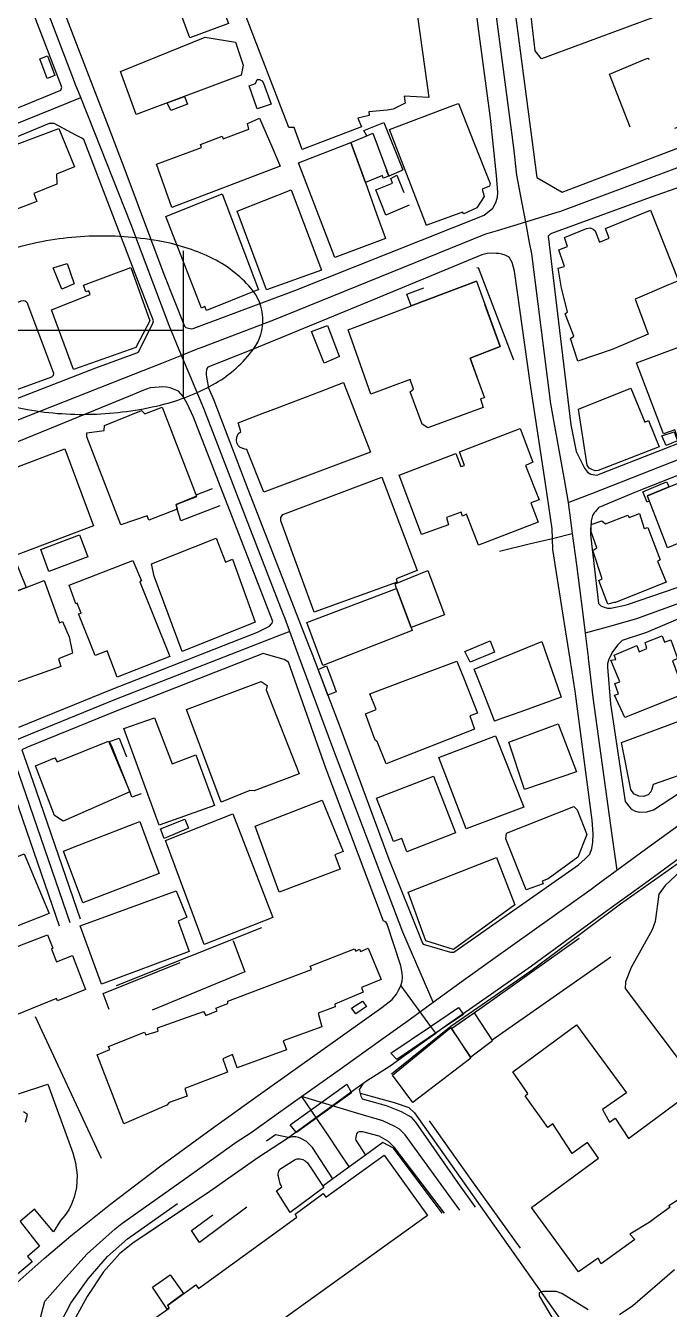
# Model space of a CAD drawing. Header units: millimetres. Extents: x 198785 to 203305, y 542885 to 545889.
# Drawn here: x 201493.1 to 201611.1, y 543627.7 to 543863.1 of the extents above; entities that cross this region are included whole.
import ezdxf

# ---------------------------------------------------------------- set-up
doc = ezdxf.new("R2010")
doc.units = ezdxf.units.MM
for name, pattern in [('FENCE_25K', [54.3, 28.7, -9.2, -16.4]), ('HIDDEN_BULD_25K', [28.8, 18.4, -10.4]), ('HIDDEN_IN_25K', [56.5, 36.5, -20])]:
    doc.linetypes.add(name, pattern=pattern)
for name, color, linetype in [('A0013117', 253, 'Continuous'), ('A0023217', 253, 'Continuous'), ('A0033324', 253, 'Continuous'), ('A0043325', 253, 'Continuous'), ('A0053326', 253, 'Continuous'), ('B0014111', 253, 'Continuous'), ('B0014112', 253, 'Continuous'), ('B0014113', 253, 'Continuous'), ('B0014114', 253, 'Continuous'), ('B0014115', 253, 'Continuous'), ('B0014116', 253, 'Continuous'), ('B0014511', 253, 'Continuous'), ('B0024120', 253, 'Continuous'), ('C0076117', 253, 'Continuous'), ('F0017111', 253, 'Continuous'), ('F0047224', 253, 'Continuous')]:
    doc.layers.add(name, color=color, linetype=linetype)

# ---------------------------------------------------------------- blocks, each defined once
blk = doc.blocks.new('B0014511')
at = {"layer": 'B0014511'}
blk.add_lwpolyline([(-31.17, -1.27, 0.169014), (-29, -6.77, 0.105159), (-21.57, -12.43, 0.067248), (-11.97, -15.47, 0.053397), (0.67, -16.3, 0.053397), (13.19, -14.44, 0.067248), (22.51, -10.63, 0.105159), (29.45, -4.38, 0.169014), (31.17, 1.27, 0.169014), (29, 6.77, 0.105159), (21.57, 12.43, 0.067248), (11.97, 15.47, 0.053397), (-0.67, 16.3, 0.053397), (-13.19, 14.44, 0.067248), (-22.51, 10.63, 0.105159), (-29.45, 4.38, 0.169014)], format="xyb", close=True, dxfattribs=at)
for points in [[(-18.64, 12.26), (-18.64, -13.46)], [(16.58, 13.62), (16.58, -13.46)], [(-18.64, -0.94), (16.58, -0.94)]]:
    blk.add_lwpolyline(points, dxfattribs=at)

msp = doc.modelspace()

# ---------------------------------------------------------------- linework, layer by layer
at = {"layer": 'A0013117'}
for points in [[(201574.11, 543922.32), (201577.59, 543899.82), (201582.12, 543871.14), (201586.81, 543835.3), (201591.46, 543832.58), (201617.47, 543842.53), (201619.52, 543847.24), (201619.52, 543847.63), (201613.91, 543863.1), (201606.65, 543881.92), (201604.32, 543887.97), (201603.87, 543889.14), (201602.85, 543892.12), (201602.05, 543894.18), (201589.17, 543927.82), (201588.87, 543928.19)], [(201388.22, 543849.87), (201399.28, 543821.65), (201401.99, 543814.08), (201402.25, 543813.82), (201402.95, 543813.62), (201403.32, 543813.64), (201425.23, 543821.57), (201450.22, 543831.38), (201453.95, 543832.84), (201467.1, 543838), (201499.55, 543851.31), (201499.72, 543851.87), (201486.11, 543887.27)], [(201495.14, 543878.7), (201504.69, 543853.86), (201508.32, 543844.42), (201511.29, 543836.67), (201518.42, 543817.58), (201522.23, 543808.03), (201522.44, 543807.76), (201523.53, 543807.56), (201523.84, 543807.59), (201542.46, 543814.55), (201577.17, 543828.4), (201578.78, 543829.64), (201579.09, 543830.19), (201579.39, 543830.86), (201579.52, 543831.3), (201579.61, 543831.71), (201579.69, 543832.52), (201579.41, 543835.66), (201578.32, 543846.16), (201576.22, 543862.1), (201574.13, 543878.19)], [(201497.91, 543845.22), (201497.41, 543845.2), (201478.58, 543837.37), (201457.93, 543828.88), (201457.45, 543828.31), (201456.56, 543826.66), (201456.29, 543825.93), (201462.42, 543809.11), (201470.9, 543787.15), (201471.79, 543787.11), (201505.97, 543800.39), (201513.51, 543803.12), (201513.84, 543803.37), (201516.44, 543808.57), (201516.55, 543809.03), (201513.47, 543816.88), (201503.76, 543842.28), (201503.25, 543842.58), (201502.29, 543843.08), (201498.34, 543845.16), (201497.91, 543845.22)], [(201625.41, 543837.84), (201607.62, 543831.62), (201589.52, 543825.04), (201589.25, 543824.88), (201588.93, 543824.51), (201593.04, 543789.95), (201594.03, 543785.06), (201595.55, 543781.96), (201596.13, 543781.27), (201596.75, 543780.86), (201597.81, 543780.67), (201599.84, 543781.48), (201647.42, 543800.05), (201648.62, 543801.22), (201649.04, 543802.42), (201649.35, 543803.47), (201649.37, 543803.78), (201649.26, 543804.45), (201649.06, 543804.85), (201643.54, 543812.35), (201634.88, 543824.49), (201626.11, 543837.66), (201625.84, 543837.8), (201625.41, 543837.84)], [(201578.74, 543821.39), (201577.7, 543821.35), (201576.72, 543821.13), (201556.84, 543812.86), (201534.67, 543803.72), (201526.53, 543800.51), (201526.31, 543800.23), (201526.26, 543799.94), (201526.22, 543799.57), (201526.18, 543799.12), (201526.24, 543798.75), (201526.33, 543798.33), (201526.63, 543796.74), (201527.62, 543794.43), (201533.84, 543778.15), (201542.79, 543755.19), (201545.05, 543749.39), (201545.77, 543747.55), (201550.75, 543734.4), (201559.71, 543710.25), (201565.84, 543694.85), (201566, 543694.67), (201570.98, 543693.23), (201571.62, 543693.21), (201594.46, 543709.23), (201595.68, 543710.33), (201596.57, 543711.2), (201596.92, 543712.24), (201597.09, 543713.42), (201597.18, 543714.95), (201596.99, 543717.4), (201593.87, 543741.07), (201592.94, 543746.98), (201591.66, 543755.02), (201589.76, 543767.04), (201589.71, 543769.11), (201589.66, 543770.83), (201588.41, 543779.19), (201585.64, 543797.66), (201582.76, 543818.08), (201582.34, 543819.71), (201581.76, 543820.65), (201581.03, 543821.07), (201580.4, 543821.22), (201579.88, 543821.35), (201579.38, 543821.37), (201578.74, 543821.39)], [(201518.21, 543796.87), (201517.56, 543796.86), (201515.92, 543796.69), (201514.56, 543796.25), (201512.27, 543795.23), (201480.95, 543782.46)], [(201491.86, 543734.47), (201508.67, 543741.32), (201535.62, 543751.88), (201537.79, 543753.03), (201538.16, 543753.43), (201538.42, 543753.87), (201533.07, 543767.74), (201523.88, 543791.36), (201522.7, 543793.87), (201521.98, 543795.11), (201521.15, 543796.09), (201520.2, 543796.49), (201519.57, 543796.72), (201518.9, 543796.84), (201518.21, 543796.87)], [(201627.28, 543786.46), (201604.93, 543777.56), (201598.21, 543774.77), (201598.08, 543774.64), (201597.77, 543774.29), (201597.6, 543774.05), (201597.34, 543773.77), (201597.06, 543773.28), (201596.82, 543772.33), (201596.7, 543769.73), (201598.15, 543757.18), (201598.6, 543756.72), (201599.19, 543756.48), (201599.8, 543756.31), (201600.42, 543756.29), (201603.25, 543756.9), (201629.04, 543765.74)], [(201618.02, 543756.53), (201606.96, 543751.84), (201602.51, 543750.39), (201601.64, 543749.5), (201600.61, 543748.12), (201600.44, 543747.76), (201599.98, 543746.81), (201599.91, 543746.53), (201599.81, 543746.12), (201599.78, 543745.46), (201600.37, 543738.79), (201603.05, 543720.85), (201603.27, 543720.57), (201603.69, 543719.98), (201604.02, 543719.63), (201604.32, 543719.37), (201604.74, 543719.17), (201605.35, 543718.97), (201605.74, 543718.89), (201606.98, 543718.95), (201608.21, 543719.3), (201624.51, 543729.93)], [(201490.96, 543632.18), (201496.48, 543637.02), (201501.41, 543641.17), (201508.73, 543647.06), (201517.65, 543653.84), (201527.77, 543661.27), (201537.45, 543668.17), (201543.38, 543672.39), (201547.99, 543675.66), (201558.43, 543683.08), (201560.33, 543684.53), (201561.1, 543685.49), (201561.45, 543686.27), (201561.9, 543687.04), (201562.16, 543687.91), (201562.23, 543688.61), (201562.14, 543689.37), (201561.88, 543690.72), (201559.41, 543698.33), (201559.22, 543698.65), (201558.97, 543698.83), (201558.69, 543698.89), (201548.13, 543726.99), (201541.28, 543746.4), (201540.49, 543746.89), (201540.25, 543746.93), (201536.68, 543748), (201510.15, 543737.61), (201493.42, 543730.79), (201492.4, 543730.33), (201494.4, 543724.56), (201503.07, 543699.31)], [(201499.29, 543698.01), (201490.62, 543723.25)], [(201617.61, 543713.84), (201606.55, 543705.78), (201600.45, 543701.34), (201599.09, 543700.35), (201585.88, 543690.67), (201575.09, 543683.13), (201570.26, 543679.76), (201565.61, 543676.4), (201559.96, 543672.32), (201557.95, 543671.05), (201555.79, 543669.7), (201554.94, 543669.09), (201554.63, 543668.59), (201554.41, 543668.3), (201554.26, 543668.06), (201554.54, 543666.8), (201554.81, 543666.34), (201559.19, 543665.12), (201561.94, 543664), (201563.71, 543663.05), (201564.58, 543662.06), (201572.28, 543651), (201575.5, 543646.48)], [(201569.89, 543645.33), (201560.73, 543657.41), (201559.62, 543658.51), (201557.94, 543659.45), (201554.92, 543660.27), (201554.25, 543660.25), (201553.96, 543660.14), (201553.75, 543659.92), (201553.59, 543658.99), (201553.64, 543658.73), (201555.42, 543656.01)], [(201549.43, 543651.63), (201545.71, 543657.41), (201544.6, 543658.51), (201543.53, 543659.07), (201543.12, 543659.21), (201542.66, 543659.33), (201542, 543659.33), (201541.22, 543659.16), (201541.09, 543659.07), (201535.68, 543655.5), (201526.84, 543649.32), (201512.74, 543639.85), (201510.34, 543637.95), (201507.35, 543634.59), (201504.39, 543630.07), (201502.29, 543626.28)]]:
    msp.add_lwpolyline(points, dxfattribs=at)
at = {"layer": 'A0023217'}
for points in [[(201559.75, 543938.85), (201570.95, 543921.04), (201571.25, 543920.55), (201576.53, 543884.68), (201577.07, 543881.66), (201577.6, 543878.65), (201578.55, 543871.34), (201582.56, 543840.73), (201583.09, 543835.69), (201584.01, 543830.86), (201584.73, 543827.1)], [(201503.2, 543849.96), (201502.2, 543852.49), (201502.07, 543852.81), (201488.4, 543888.57), (201488.07, 543889.42), (201479.28, 543907.93)], [(201452.77, 543829.7), (201454.75, 543830.49), (201472.84, 543837.69), (201500.81, 543848.99), (201503.2, 543849.96)], [(201521.69, 543802.66), (201519.41, 543808.12), (201519.4, 543808.17), (201512.38, 543826.78), (201505.76, 543843.49), (201503.2, 543849.96)], [(201626.32, 543842.42), (201623.51, 543841.28), (201619.14, 543839.5), (201591, 543829), (201590.5, 543828.85), (201584.73, 543827.1)], [(201584.73, 543827.1), (201579.57, 543825.53), (201577.44, 543824.88), (201538.57, 543809.13), (201525.19, 543804.05), (201524.65, 543803.84), (201521.69, 543802.66)], [(201584.73, 543827.1), (201585.45, 543823.34), (201585.84, 543821.3), (201589.34, 543793.81), (201591.85, 543779.88), (201592.61, 543775.68)], [(201521.69, 543802.66), (201517.99, 543801.2), (201512.89, 543799.18), (201476.37, 543784.78), (201472.4, 543783.3), (201470.51, 543782.59)], [(201541.52, 543752.04), (201540.6, 543754.53), (201540.31, 543755.29), (201533.46, 543772.94), (201525.75, 543792.9), (201523.24, 543798.93), (201521.69, 543802.66)], [(201592.61, 543775.68), (201596.9, 543777.36), (201637.35, 543793.26), (201646.69, 543796.67), (201652.84, 543798.66), (201655.77, 543799.61)], [(201592.61, 543775.68), (201593.09, 543771.96), (201593.34, 543769.99), (201594.08, 543764.28), (201595.2, 543755.7), (201595.71, 543751.7)], [(201659.68, 543750.35), (201657.6, 543755.37), (201653.23, 543765.93), (201651.28, 543770.64), (201651.04, 543770.97), (201650.77, 543771.12), (201650.47, 543771.09), (201631.83, 543764.1), (201605.1, 543754.37), (201599.71, 543752.84), (201595.71, 543751.7)], [(201579.98, 543766.77), (201585.44, 543768.09), (201589.71, 543769.11), (201593.34, 543769.99)], [(201541.52, 543752.04), (201539.44, 543751.22), (201509.41, 543739.47), (201492.64, 543732.63), (201491.67, 543732.2), (201489.91, 543731.42)], [(201567.81, 543684.06), (201565.62, 543689.11), (201562.26, 543696.87), (201549.44, 543730.7), (201543.08, 543747.83), (201541.52, 543752.04)], [(201595.71, 543751.7), (201596.25, 543747.32), (201596.27, 543747.15), (201597.12, 543739.93), (201600.6, 543714.69), (201601.49, 543708.23)], [(201601.49, 543708.23), (201606.75, 543712.08), (201612.91, 543716.57), (201629.08, 543727.87), (201640.46, 543736.36), (201656.63, 543748.15), (201657.21, 543748.57), (201659.68, 543750.35)], [(201489.91, 543731.42), (201490.57, 543729.52), (201492.51, 543723.9), (201501.18, 543698.66)], [(201567.81, 543684.06), (201573.38, 543688.08), (201578.75, 543691.94), (201596.78, 543704.8), (201598.1, 543705.77), (201601.49, 543708.23)], [(201543.66, 543666.74), (201551.03, 543671.97), (201558.19, 543677.06), (201563.67, 543681.01), (201567.81, 543684.06)], [(201495.32, 543624.3), (201496.62, 543629.23), (201500.44, 543633.54), (201504.38, 543637.88), (201509.54, 543642.51), (201510.74, 543643.46), (201522.25, 543651.58), (201531.72, 543658.39), (201534.43, 543660.17), (201539.86, 543664.04), (201539.88, 543664.05), (201543.66, 543666.74)], [(201543.66, 543666.74), (201548.48, 543659.64), (201550.54, 543656.61), (201552.42, 543653.82)], [(201572.69, 543645.91), (201571.08, 543648.17), (201562.66, 543659.73), (201561.67, 543660.78), (201560.78, 543661.25), (201558.57, 543662.29), (201553.99, 543663.66), (201543.66, 543666.74)]]:
    msp.add_lwpolyline(points, dxfattribs=at)
at = {"layer": 'A0033324', "linetype": 'HIDDEN_IN_25K', "flags": 128}
msp.add_lwpolyline([(201501.26, 543577.68), (201502.89, 543571.72), (201500.18, 543577.8), (201499.18, 543580.04), (201496.49, 543588.64), (201495.37, 543594.21), (201494.67, 543598.79), (201494.29, 543601.91), (201494.22, 543605.21), (201494.43, 543608.56), (201494.97, 543611.8), (201495.81, 543615.36), (201496.68, 543618.59), (201496.87, 543619.08), (201498.73, 543623.87), (201500.51, 543627.21), (201501.38, 543628.83), (201504.55, 543633.34), (201508.12, 543637.38), (201511.76, 543640.65), (201538.9, 543659.76), (201541.57, 543659.23), (201541.22, 543659.16), (201541.09, 543659.07), (201535.68, 543655.5), (201526.84, 543649.32), (201512.74, 543639.85), (201510.34, 543637.95), (201507.35, 543634.59), (201504.39, 543630.07), (201502.29, 543626.28), (201500.5, 543623.37), (201499.41, 543621.08), (201498.34, 543618.42), (201497.51, 543615.48), (201496.81, 543612.13), (201496.35, 543608.45), (201496.29, 543605.22), (201496.44, 543601.42), (201496.86, 543597.65), (201497.69, 543592.21), (201499.63, 543584.33), (201501.26, 543577.68)], dxfattribs=at)
at = {"layer": 'A0043325'}
for points in [[(201568.27, 543678.36), (201561.14, 543673.53), (201560.08, 543674.71), (201567.36, 543679.59), (201572.5, 543683.05), (201573.36, 543681.8), (201568.27, 543678.36)], [(201552.85, 543667.44), (201542.78, 543660.12), (201542.7, 543660.23), (201541.59, 543661.57), (201552.01, 543669.02), (201552.8, 543667.54), (201552.85, 543667.44)]]:
    msp.add_lwpolyline(points, dxfattribs=at)
at = {"layer": 'A0053326'}
msp.add_lwpolyline([(201490.96, 543632.18), (201496.48, 543637.02), (201501.41, 543641.17), (201508.73, 543647.06), (201517.65, 543653.84), (201527.77, 543661.27), (201537.45, 543668.17), (201543.38, 543672.39), (201547.99, 543675.66), (201558.43, 543683.08), (201560.33, 543684.53), (201561.1, 543685.49), (201561.45, 543686.27), (201561.9, 543687.04), (201567.36, 543679.59), (201568.27, 543678.36), (201568.29, 543678.33), (201565.61, 543676.4), (201559.96, 543672.32), (201557.95, 543671.05), (201555.79, 543669.7), (201554.94, 543669.09), (201552.8, 543667.54), (201542.7, 543660.23), (201541.09, 543659.07), (201535.68, 543655.5), (201526.84, 543649.32), (201512.74, 543639.85), (201510.34, 543637.95), (201507.35, 543634.59), (201504.39, 543630.07), (201502.29, 543626.28)], dxfattribs=at)
at = {"layer": 'B0014111'}
for points in [[(201609.51, 543865.12), (201587.7, 543857.03), (201586.5, 543858.5), (201584.67, 543874.5), (201600.35, 543880.4), (201603.17, 543881.46), (201609.51, 543865.12)], [(201530.32, 543863.53), (201523.21, 543860.89), (201520.75, 543867.48), (201527.77, 543870.18), (201530.32, 543863.53)], [(201532.6, 543854.03), (201513.39, 543846.87), (201510.46, 543854.7), (201526.04, 543861.01), (201531.59, 543860.08), (201532.99, 543855.88), (201532.6, 543854.03)], [(201575.86, 543829.75), (201573.42, 543828.64), (201573.23, 543828.96), (201566.67, 543826.54), (201566.59, 543826.51), (201559.84, 543844.09), (201571.44, 543848.48), (201572.47, 543848.87), (201573.39, 543846.56), (201575.31, 543841.71), (201578.3, 543834.2), (201578.14, 543833.67), (201576.84, 543833.14), (201577.2, 543831.81), (201575.86, 543829.75)], [(201536, 543846.18), (201538.41, 543840.52), (201539.76, 543837.34), (201519.92, 543829.78), (201517.06, 543837.72), (201525.34, 543840.81), (201525.16, 543841.31), (201529.11, 543842.85), (201529.34, 543842.36), (201534.02, 543844.16), (201533.78, 543845.19), (201534.07, 543845.31), (201536, 543846.18)], [(201552.72, 543841.71), (201555.67, 543842.95), (201556.75, 543843.4), (201559.67, 543835.56), (201558.68, 543835.15), (201558.51, 543835.64), (201555.42, 543834.35), (201552.72, 543841.71)], [(201552.72, 543841.71), (201555.39, 543834.34), (201557.46, 543828.62), (201559.1, 543824.12), (201549.81, 543820.59), (201543.13, 543837.96), (201552.72, 543841.71)], [(201535.36, 543814.54), (201526.24, 543810.92), (201525.98, 543811.6), (201525.35, 543811.3), (201520.65, 543823.4), (201518.82, 543828.11), (201529.13, 543832.31), (201535.78, 543814.7), (201535.36, 543814.54)], [(201547.32, 543818.31), (201537.25, 543814.67), (201531.86, 543829.13), (201541.8, 543833), (201547.32, 543818.31)], [(201512.41, 543818.76), (201515.85, 543809.01), (201513.33, 543804.09), (201501.84, 543800.09), (201497.86, 543811), (201504.94, 543813.85), (201504.67, 543814.49), (201504.13, 543814.3), (201503.68, 543815.53), (201512.41, 543818.76)], [(201497.83, 543798.67), (201490.65, 543796.04), (201490.09, 543796.35), (201489.3, 543796.17), (201489.32, 543795.56), (201489.04, 543794.92), (201488.53, 543794.54), (201487.81, 543794.35), (201486.97, 543794.42), (201486.33, 543794.88), (201485.91, 543795.63), (201481.43, 543807.6), (201481.4, 543808.21), (201481.62, 543808.64), (201482.01, 543808.9), (201490.81, 543812.08), (201492.27, 543812.68), (201492.64, 543812.76), (201492.99, 543812.67), (201493.3, 543812.44), (201497.98, 543800.08), (201498.18, 543799.4), (201498.16, 543799), (201497.83, 543798.67)], [(201556.32, 543784.92), (201536.75, 543777.55), (201533.68, 543785.42), (201533.29, 543785.46), (201532.46, 543785.77), (201532.08, 543786.16), (201531.82, 543786.62), (201531.78, 543787.09), (201531.83, 543787.69), (201532.08, 543788.3), (201532.56, 543788.71), (201532.05, 543790.29), (201536.46, 543791.98), (201539.29, 543793.07), (201546.95, 543796), (201551.37, 543797.69), (201556.32, 543784.92)], [(201604.07, 543796.65), (201606.64, 543790.42), (201607.33, 543790.73), (201609.24, 543785.89), (201598.09, 543781.58), (201597.53, 543781.52), (201596.89, 543781.71), (201596.44, 543781.97), (201596.07, 543782.55), (201594.47, 543792.81), (201604.07, 543796.65)], [(201518.12, 543793.16), (201524.33, 543777.13), (201524.45, 543776.82), (201520.68, 543775.34), (201520.88, 543774.44), (201515.69, 543772.43), (201515.37, 543773.26), (201510.52, 543771.58), (201504.31, 543787.7), (201504.33, 543788.45), (201507.49, 543788.88), (201507.53, 543789.8), (201514.37, 543792.53), (201514.97, 543791.92), (201518.12, 543793.16)], [(201490.88, 543765.87), (201493.17, 543760.1), (201482.28, 543756.01), (201479.94, 543762.22), (201479.28, 543761.92), (201474.02, 543775.54), (201484.29, 543779.03), (201484.2, 543779.43), (201500.31, 543785.51), (201505.56, 543771.41), (201490.88, 543765.87)], [(201551.59, 543757.61), (201545.99, 543755.59), (201539.89, 543772.35), (201539.86, 543772.96), (201540.23, 543773.5), (201558.44, 543780.31), (201564.92, 543763.22), (201561.04, 543761.71), (201561.23, 543761.05), (201551.59, 543757.61)], [(201617, 543769.92), (201610.77, 543767.36), (201607.48, 543775.91), (201607.1, 543776.91), (201611.09, 543778.53), (201618.69, 543781.63), (201622.14, 543772.75), (201617.07, 543770.3), (201617, 543769.92)], [(201605.64, 543773.65), (201606.5, 543770.9), (201607.16, 543771.13), (201609.45, 543765.19), (201608.97, 543764.91), (201610.57, 543761.08), (201601.25, 543757.34), (201600.99, 543757.35), (201599.84, 543757.06), (201598.2, 543761.39), (201598.82, 543761.7), (201597.1, 543766.89), (201597.85, 543767.36), (201596.75, 543770.51), (201596.81, 543771.64), (201598.78, 543772.34), (201599.41, 543771.75), (201603.54, 543773.35), (201603.74, 543772.93), (201605.64, 543773.65)], [(201504.5, 543765.74), (201497.34, 543763.05), (201495.86, 543767.05), (201502.95, 543769.78), (201504.5, 543765.74)], [(201528.04, 543769.14), (201529.72, 543764.75), (201531, 543765.28), (201535.2, 543753.76), (201521.82, 543748.35), (201516.64, 543762.19), (201516.2, 543764.42), (201528.04, 543769.14)], [(201514.04, 543761.11), (201519.55, 543747.45), (201509.85, 543743.67), (201508.07, 543748.47), (201505.85, 543747.62), (201502.81, 543755.25), (201503.26, 543755.42), (201502.54, 543757.23), (201502.27, 543757.09), (201501.08, 543760.5), (201512.77, 543765.06), (201514.34, 543761.3), (201514.04, 543761.11)], [(201569.92, 543755.06), (201563.8, 543752.75), (201561.11, 543759.91), (201560.87, 543760.78), (201566.87, 543763.23), (201569.92, 543755.06)], [(201496.48, 543761.4), (201499.3, 543753.64), (201499.85, 543753.85), (201501.09, 543751.07), (201501.71, 543748.03), (201499.09, 543746.99), (201499.56, 543745.6), (201491.79, 543742.84), (201487.78, 543741.42), (201487.25, 543742.82), (201482.28, 543756), (201493.17, 543760.09), (201496.48, 543761.4)], [(201563.98, 543752.23), (201547.61, 543745.82), (201544.68, 543753.66), (201561.11, 543759.91), (201563.79, 543752.74), (201563.98, 543752.23)], [(201580.54, 543736.11), (201579.09, 543735.59), (201579.07, 543735.64), (201579.06, 543735.66), (201576.8, 543741.45), (201576.79, 543741.47), (201576.32, 543742.68), (201576.08, 543743.29), (201575.35, 543745.14), (201587.77, 543750.17), (201590.12, 543743.36), (201591.18, 543740.33), (201591.29, 543739.99), (201583.73, 543737.26), (201583.72, 543737.26), (201581.11, 543736.32), (201580.54, 543736.11)], [(201575.43, 543734.1), (201559.23, 543727.73), (201557.57, 543731.85), (201557.16, 543732.11), (201555.39, 543736.95), (201557.38, 543737.75), (201556.18, 543740.6), (201563.16, 543743.22), (201572.17, 543746.6), (201573.48, 543743.28), (201575.94, 543737.05), (201574.56, 543736.59), (201575.43, 543734.1)], [(201543.23, 543725.93), (201534.97, 543722.82), (201534.23, 543722.84), (201528.95, 543720.75), (201522.59, 543737.73), (201536.27, 543742.88), (201537.41, 543742.12), (201537.18, 543741.33), (201543.23, 543725.93)], [(201516.73, 543736.22), (201519.98, 543727.74), (201524.33, 543729.38), (201527.72, 543720.12), (201517.57, 543716.51), (201511.08, 543734.22), (201516.73, 543736.22)], [(201594.12, 543726.3), (201584.55, 543723.03), (201581.69, 543731.71), (201590.72, 543735.08), (201594.12, 543726.3)], [(201607.23, 543722.05), (201606.42, 543721.79), (201605.56, 543721.84), (201604.65, 543722.25), (201604.06, 543723.06), (201602.36, 543731.7), (201615.7, 543736.62), (201616.31, 543733.79), (201615.8, 543733.6), (201616.9, 543730.53), (201619.22, 543730.06), (201619.2, 543727.83), (201608.16, 543723.94), (201607.94, 543723.12), (201607.76, 543722.63), (201607.23, 543722.05)], [(201584.42, 543719.82), (201573.9, 543715.82), (201568.86, 543728.93), (201579.23, 543732.92), (201584.42, 543719.82)], [(201508.28, 543731.89), (201512.18, 543722.61), (201499.96, 543717.27), (201498.37, 543718.31), (201494.92, 543727.39), (201498.45, 543728.88), (201498.89, 543728.11), (201508.28, 543731.89)], [(201571.95, 543715.13), (201563.01, 543711.62), (201562.1, 543714.07), (201560.54, 543713.49), (201557.43, 543721.47), (201567.88, 543725.52), (201571.95, 543715.13)], [(201550.79, 543708.44), (201539.58, 543704.22), (201535.16, 543716.34), (201547.47, 543721.11), (201551.35, 543711.66), (201549.8, 543711.1), (201550.79, 543708.44)], [(201538.45, 543699.57), (201525.83, 543694.64), (201518.73, 543713.68), (201531.09, 543718.6), (201538.45, 543699.57)], [(201588, 543705.74), (201584.85, 543704.64), (201581.17, 543713.99), (201581.29, 543715.03), (201593.62, 543719.92), (201594.25, 543719.35), (201596.03, 543714.82), (201594.38, 543710.63), (201588.93, 543706.66), (201587.84, 543706.25), (201588, 543705.74)], [(201517.57, 543707.66), (201503.61, 543702.26), (201500.06, 543711.76), (201502.66, 543712.76), (201514.03, 543717.17), (201516.26, 543711.19), (201517.57, 543707.66)], [(201582.79, 543701.93), (201571.55, 543693.72), (201566.5, 543695.32), (201563.22, 543704.25), (201579.44, 543710.58), (201582.79, 543701.93)], [(201497.81, 543693.8), (201498.75, 543691.44), (201501.68, 543692.59), (201504.06, 543686.37), (201498.94, 543684.28), (201498.73, 543684.71), (201488.08, 543680.38), (201483.91, 543691.34), (201497.09, 543696.39), (201498.05, 543693.94), (201497.81, 543693.8)], [(201578.73, 543676.98), (201574.72, 543673.97), (201571.18, 543679.21), (201575.37, 543682.09), (201578.73, 543676.98)], [(201574.74, 543673.8), (201564.12, 543665.68), (201560.36, 543670.66), (201571.05, 543679.39), (201574.74, 543673.8)], [(201497.16, 543669.02), (201501.73, 543656.39), (201502.24, 543654.58), (201502.56, 543652.32), (201502.42, 543650.07), (201501.98, 543648.26), (201501.53, 543646.99), (201501.04, 543645.96), (201500.28, 543644.9), (201499.49, 543644.04), (201498.19, 543641.95), (201494.7, 543646.11), (201492.07, 543643.8), (201495.62, 543639.28), (201493.46, 543637.42), (201494.27, 543636.46), (201490.06, 543632.87)], [(201491.76, 543667.21), (201497.16, 543669.02)], [(201493.06, 543662.05), (201493.43, 543663.43), (201492.71, 543663.94)], [(201547.78, 543650.04), (201541.58, 543645.47), (201539.07, 543649.46), (201540.07, 543650.16), (201539.93, 543650.41), (201539.78, 543650.73), (201539.5, 543651.84), (201539.41, 543652.24), (201539.41, 543652.55), (201539.45, 543652.83), (201539.54, 543653.07), (201539.62, 543653.26), (201539.73, 543653.4), (201542.51, 543655.22), (201542.89, 543655.32), (201543.16, 543655.32), (201543.43, 543655.32), (201543.66, 543655.27), (201543.93, 543655.18), (201544.34, 543654.96), (201544.81, 543654.56), (201547.78, 543650.04)]]:
    msp.add_lwpolyline(points, dxfattribs=at)
at = {"layer": 'B0014112'}
for points in [[(201495.17, 543830.87), (201491.31, 543829.42), (201490.84, 543830.84), (201486.49, 543829.15), (201483.23, 543837.43), (201487.32, 543839.05), (201487.1, 543839.72), (201499.17, 543844.28), (201502.04, 543837.23), (201498.75, 543835.89), (201498.81, 543834.09), (201494.61, 543832.37), (201495.17, 543830.87)], [(201619.72, 543790.38), (201612.64, 543787.64), (201612.11, 543789.03), (201610.08, 543788.3), (201605.13, 543801.27), (201614.18, 543804.65), (201619.72, 543790.38)]]:
    msp.add_lwpolyline(points, dxfattribs=at)
at = {"layer": 'B0014113'}
for points in [[(201609.8, 543751.22), (201610.25, 543750.05), (201611.41, 543750.52), (201612.65, 543747.08), (201611.72, 543746.63), (201612.78, 543743.83), (201613.63, 543744.15), (201613.87, 543743.49), (201614.79, 543740.95), (201602.97, 543736.25), (201601.07, 543740.38), (201601.78, 543740.61), (201601.15, 543742.47), (201602.08, 543742.78), (201601.81, 543743.43), (201600.42, 543746.79), (201601.34, 543746.87), (201601.03, 543747.69), (201605.19, 543749.45), (201605.62, 543748.32), (201607.03, 543748.88), (201606.69, 543749.98), (201609.8, 543751.22)], [(201497.42, 543700.33), (201482.94, 543694.61), (201478.68, 543705.55), (201492.82, 543711.25), (201497.42, 543700.33)], [(201523.07, 543693.37), (201507.01, 543687.38), (201503.1, 543698.04), (201520.67, 543704.48), (201522.65, 543699.64), (201521.09, 543698.92), (201523.07, 543693.37)]]:
    msp.add_lwpolyline(points, dxfattribs=at)
at = {"layer": 'B0014114', "linetype": 'HIDDEN_BULD_25K', "flags": 128}
msp.add_lwpolyline([(201614.31, 543858.6), (201618.02, 543849.33), (201616.21, 543845.76), (201615.97, 543845.67), (201605.03, 543841.79), (201600.15, 543854.25), (201606.73, 543856.96), (201607.28, 543857.18), (201607.3, 543857.12), (201607.57, 543856.08), (201613.37, 543858.25), (201614.31, 543858.6)], dxfattribs=at)
at = {"layer": 'B0014115'}
for points in [[(201562.18, 543884.58), (201567.03, 543849.97), (201562.49, 543850.21), (201562.69, 543848.94), (201560.5, 543847.81), (201559.36, 543847.62), (201556.01, 543847.32), (201556.1, 543846.64), (201554.02, 543846.18), (201554.69, 543844.55), (201543.79, 543840.44), (201542.33, 543844.46), (201541.35, 543844.46), (201529.18, 543876.04), (201538.83, 543879.89), (201539.44, 543878.25), (201540.85, 543878.7), (201540.32, 543880.23), (201549.5, 543883.99), (201549.84, 543881.86), (201551.43, 543882.02), (201551.35, 543883.13), (201554.21, 543883.46), (201562.18, 543884.58)], [(201607.66, 543829.32), (201612.79, 543816.33), (201610.99, 543815.58), (201604.87, 543813), (201607.26, 543806.57), (201600.62, 543803.74), (201594.36, 543801.62), (201592.99, 543805.78), (201593.63, 543806.16), (201592.02, 543810.3), (201592.46, 543810.66), (201591.33, 543814.99), (201590.72, 543818.63), (201591.92, 543818.98), (201590.85, 543822.01), (201592.47, 543822.64), (201591.9, 543824.31), (201595.96, 543825.91), (201596.6, 543826.03), (201597.16, 543825.84), (201597.51, 543825.51), (201598.3, 543823.44), (201600.1, 543824.14), (201599.45, 543825.91), (201607.66, 543829.32)], [(201575.74, 543816.29), (201580.13, 543804.3), (201574.58, 543802.14), (201576.39, 543797.21), (201577.24, 543794.91), (201576.53, 543794.7), (201577, 543793.12), (201566.86, 543789.38), (201565.82, 543790.04), (201563.59, 543795.98), (201564.2, 543796.46), (201563.58, 543798.26), (201556.39, 543795.53), (201552.21, 543807.35), (201563.69, 543811.71), (201563.79, 543811.75), (201575.74, 543816.29)], [(201584.77, 543782.46), (201587.26, 543776.15), (201585.76, 543775.6), (201587.07, 543772.09), (201576.16, 543767.86), (201573.96, 543773.53), (201573.18, 543773.18), (201572.96, 543773.89), (201570.26, 543772.95), (201570.64, 543771.6), (201565.7, 543769.84), (201561.56, 543780.69), (201572.01, 543784.66), (201572.92, 543782.26), (201573.54, 543782.48), (201572.68, 543784.95), (201583.79, 543789.26), (201586.11, 543783.09), (201584.77, 543782.46)], [(201555.93, 543693.96), (201558.26, 543688.18), (201554.7, 543686.75), (201554.99, 543685.9), (201549.77, 543683.66), (201549.86, 543683.17), (201546.74, 543682.04), (201547.42, 543679.54), (201540.34, 543676.95), (201540.94, 543675.29), (201531.88, 543671.99), (201531.03, 543674.47), (201529.25, 543673.64), (201530.13, 543671.23), (201522.26, 543668.23), (201522.7, 543666.84), (201519.4, 543665.68), (201519.01, 543665.14), (201511.09, 543661.71), (201506.18, 543674.41), (201508.51, 543675.39), (201508.29, 543675.92), (201514.91, 543678.55), (201515.16, 543678.03), (201517.4, 543678.74), (201517.27, 543679.34), (201525.69, 543682.32), (201526.12, 543681.63), (201528.24, 543682.45), (201527.96, 543682.93), (201530.19, 543683.81), (201530.19, 543684.24), (201545.49, 543690.07), (201545.27, 543690.67), (201553.38, 543693.82), (201553.65, 543693.4), (201554.29, 543693.79), (201554.47, 543693.32), (201555.93, 543693.96)], [(201614.86, 543649.09), (201611.05, 543646.7), (201611.27, 543646.43), (201607.73, 543643.91), (201607.71, 543643.83), (201603.88, 543641.48), (201604.8, 543640.52), (201598.61, 543636.07), (201598.09, 543637.08), (201594.46, 543634.57), (201585.87, 543646.4), (201598.12, 543655.47), (201596.15, 543658.29), (201593.33, 543656.27), (201589.76, 543661.73), (201588.88, 543661.06), (201584.69, 543666.89), (201585.16, 543667.28), (201582.42, 543671.27), (201594.11, 543679.92), (201603.25, 543667.44), (201598.9, 543664.34)], [(201598.9, 543664.34), (201600.17, 543662.06), (201601.19, 543662.79), (201603.63, 543659.07), (201615.68, 543667.98)], [(201558.86, 543655.99), (201566.79, 543644.93), (201540.5, 543626.05), (201539.97, 543626.14), (201519.23, 543611.41), (201511.78, 543621.67), (201514.22, 543623.59), (201513.94, 543624.07), (201519.39, 543627.95), (201519.17, 543628.48), (201524.31, 543632.19), (201524.82, 543631.57), (201542.82, 543644.64), (201542.51, 543645.17), (201547.65, 543648.95), (201548.12, 543648.31), (201558.86, 543655.99)]]:
    msp.add_lwpolyline(points, dxfattribs=at)
at = {"layer": 'B0014116', "linetype": 'HIDDEN_BULD_25K', "flags": 128}
for points in [[(201538.1, 543848.75), (201535.54, 543847.89), (201534.11, 543852.1), (201535.22, 543852.53), (201535.58, 543853.28), (201535.95, 543853.28), (201536.49, 543853.04), (201536.74, 543852.58), (201538.1, 543848.75)], [(201522.75, 543848.71), (201519.7, 543847.59), (201519.04, 543848.96), (201522.22, 543850.14), (201522.75, 543848.71)], [(201555.67, 543842.95), (201555.1, 543843.93), (201558.77, 543845.4), (201562.26, 543836.69), (201561.97, 543836.54), (201559.67, 543835.56), (201556.75, 543843.41), (201555.67, 543842.95)], [(201563.41, 543830.24), (201559.15, 543828.4), (201557.34, 543833.03), (201560.36, 543834.22), (201560.08, 543835.08), (201561.16, 543835.7), (201563.41, 543830.24)], [(201502.02, 543815.81), (201499.74, 543814.81), (201498.16, 543818.71), (201500.68, 543819.51), (201502.02, 543815.81)], [(201575.74, 543816.29), (201563.78, 543811.76), (201562.98, 543813.89), (201576.09, 543818.8), (201583.26, 543799.93), (201576.4, 543797.21), (201574.61, 543802.13), (201580.14, 543804.3), (201575.74, 543816.29)], [(201550.63, 543802.43), (201547.85, 543801.24), (201545.52, 543807.02), (201548.42, 543808.15), (201550.63, 543802.43)], [(201612.61, 543786.97), (201610.53, 543786.16), (201609.73, 543787.9), (201612.01, 543788.65), (201612.61, 543786.97)], [(201607.46, 543775.9), (201607.06, 543775.75), (201606.28, 543777.66), (201610.64, 543779.5), (201611.08, 543778.55), (201607.07, 543776.92), (201607.46, 543775.9)], [(201528.7, 543775.06), (201521.55, 543772.31), (201520.9, 543774.45), (201520.7, 543775.33), (201524.48, 543776.81), (201524.36, 543777.12), (201527.47, 543778.27), (201528.7, 543775.06)], [(201579.05, 543748.24), (201574.6, 543746.38), (201573.63, 543748.39), (201578.27, 543750.29), (201579.05, 543748.24)], [(201550.06, 543740.96), (201548.51, 543740.36), (201547.46, 543743.14), (201546.74, 543745.04), (201548.28, 543745.72), (201549.24, 543743.15), (201550.06, 543740.96)], [(201514.25, 543722.25), (201512.56, 543721.64), (201512.39, 543722.21), (201508.81, 543731.14), (201508.49, 543731.86), (201510.27, 543732.48), (201514.25, 543722.25)], [(201522.93, 543715.94), (201518.49, 543714.04), (201517.84, 543715.85), (201522.26, 543717.62), (201522.93, 543715.94)], [(201533.31, 543689.6), (201509.53, 543679.82), (201507.29, 543685.66), (201531.15, 543695.27), (201533.31, 543689.6)], [(201555.62, 543683.23), (201553.64, 543681.89), (201552.84, 543682.95), (201554.86, 543684.25), (201555.62, 543683.23)], [(201533.65, 543646.48), (201525, 543639.95), (201523.49, 543642.16), (201532.22, 543648.49), (201533.65, 543646.48)], [(201519.37, 543627.96), (201519.05, 543627.73), (201516.36, 543631.76), (201519.6, 543634.06), (201522.06, 543630.6), (201519.14, 543628.49), (201519.37, 543627.96)]]:
    msp.add_lwpolyline(points, dxfattribs=at)
at = {"layer": 'B0024120', "linetype": 'FENCE_25K', "flags": 128}
for points in [[(201571.16, 543679.22), (201576.38, 543682.83), (201594.73, 543695.9), (201614.48, 543710.35), (201619.87, 543714.3), (201626.26, 543719.03), (201637.15, 543727.41), (201637.24, 543727.42), (201637.48, 543727.3), (201637.63, 543726.98), (201637.92, 543726.39), (201638.5, 543725.19), (201640.1, 543722.05), (201641.23, 543720.15), (201644.07, 543715.52), (201667.92, 543683.05), (201669.6, 543680.85), (201670.47, 543679.01), (201670.86, 543677.77), (201670.97, 543677.2), (201670.95, 543676.14), (201670.8, 543674.71), (201670.25, 543673.12), (201669.29, 543671.59), (201668.4, 543670.5), (201666.41, 543668.85), (201661.44, 543665.31), (201652.06, 543658.22), (201640.44, 543649.77), (201630.98, 543642.64), (201624.71, 543637.88), (201621.53, 543635.44), (201619.24, 543633.19), (201616.62, 543629.87), (201614.09, 543626.62), (201612.36, 543623.68), (201610.84, 543620.03), (201609.68, 543615.73), (201609.5, 543614.03), (201609.18, 543613.9), (201608.87, 543613.88), (201600.88, 543615.34), (201600.64, 543615.49), (201600.34, 543615.73), (201597.3, 543620.18), (201592.5, 543626.82), (201585.15, 543637.16), (201574.89, 543651.34), (201564.49, 543665.96)], [(201458.69, 543668.64), (201464.3, 543670.89), (201470.58, 543673.05), (201494.84, 543681.44), (201498.98, 543682.86), (201556.06, 543705.55)], [(201494.84, 543681.44), (201510.28, 543648.23)]]:
    msp.add_lwpolyline(points, dxfattribs=at)
at = {"layer": 'C0076117'}
msp.add_lwpolyline([(201497.05, 543853.44), (201495.67, 543857.06), (201497.09, 543857.57), (201498.46, 543854.02), (201497.05, 543853.44)], dxfattribs=at)
at = {"layer": 'F0017111', "elevation": 20}
for points in [[(201614.13, 543708.97), (201610.39, 543705.44), (201609.22, 543703.86), (201608.56, 543698.82), (201607.97, 543697.34), (201604.13, 543690.43), (201603.1, 543687.78), (201603.02, 543686.56), (201615.91, 543669.44)], [(201612.05, 543634.94), (201604.45, 543628.38), (201602.02, 543626.72)], [(201596.24, 543627.64), (201591.44, 543630.65), (201590.36, 543631.02), (201587.96, 543630.96), (201587.24, 543630.73), (201587.29, 543630.22), (201595.3, 543616.68)]]:
    msp.add_lwpolyline(points, dxfattribs=at)
at = {"layer": 'F0047224'}
for points in [[(201663.29, 543745.68), (201657.2, 543741.66), (201651.27, 543737.6), (201648.36, 543735.8), (201644.85, 543733.36), (201640.24, 543729.87), (201635.39, 543726.32), (201617.76, 543713.01), (201602.19, 543702), (201585.74, 543689.75), (201571.04, 543679.6), (201560.18, 543670.84)], [(201600.43, 543692.3), (201578.66, 543677.09)], [(201554.41, 543667.36), (201560.65, 543665.64), (201563.39, 543664.72), (201564.38, 543663.74), (201598.64, 543615.28), (201569.34, 543594.64), (201541.29, 543575.24), (201537.3, 543572.57)], [(201569.46, 543645.37), (201560.58, 543657.26), (201558.61, 543658.34), (201555.42, 543656.01), (201552.14, 543653.62), (201549.43, 543651.63), (201547.6, 543650.3)]]:
    msp.add_lwpolyline(points, dxfattribs=at)

# ---------------------------------------------------------------- block references
at = {"layer": 'B0014511'}
msp.add_blockref('B0014511', (201505.41, 543808.2), dxfattribs=at)

doc.saveas('drawing.dxf')
